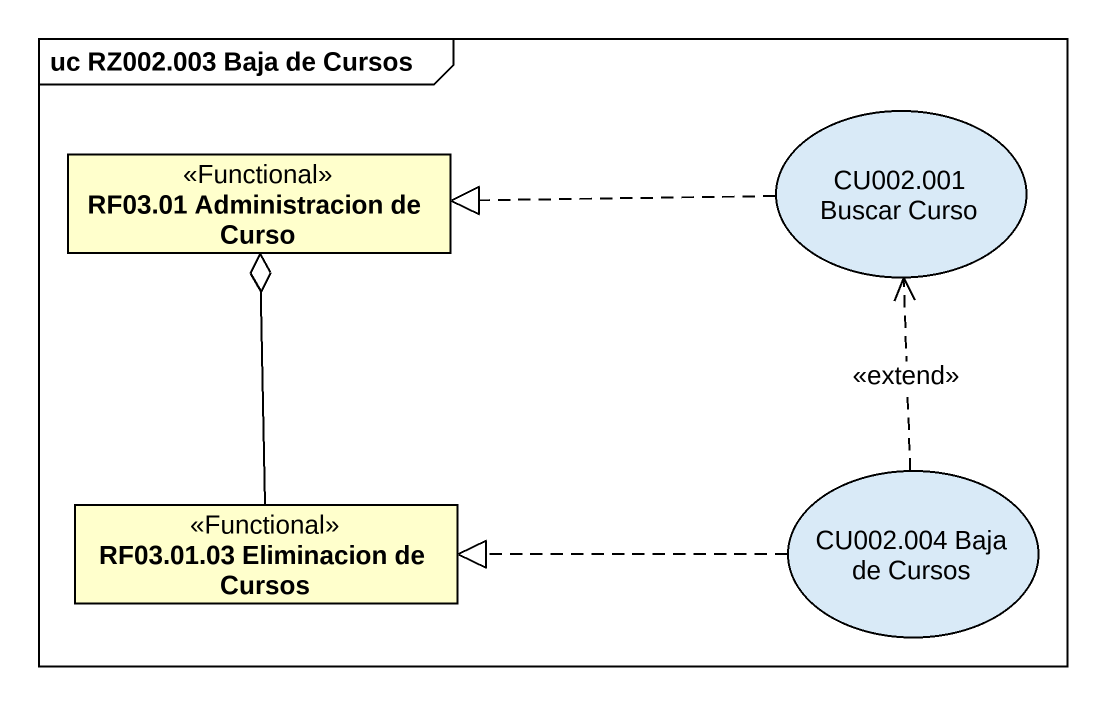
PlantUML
@startuml
mainframe uc RZ002.003 Baja de Cursos
allowmixing
hide circle
hide empty members
class "RF03.01 Administracion de Curso" as RF03_01_Administracion_de <<Functional>>
usecase "CU002.001 Buscar Curso" as CU002_001_Buscar_Curso
class "RF03.01.03 Eliminacion de Cursos" as RF03_01_03_Eliminacion_de <<Functional>>
usecase "CU002.004 Baja de Cursos" as CU002_004_Baja_de_Cursos
CU002_001_Buscar_Curso .left.|> RF03_01_Administracion_de
RF03_01_03_Eliminacion_de -up-o RF03_01_Administracion_de
CU002_004_Baja_de_Cursos .up.> CU002_001_Buscar_Curso : <<extend>>
CU002_004_Baja_de_Cursos .left.|> RF03_01_03_Eliminacion_de
@enduml
